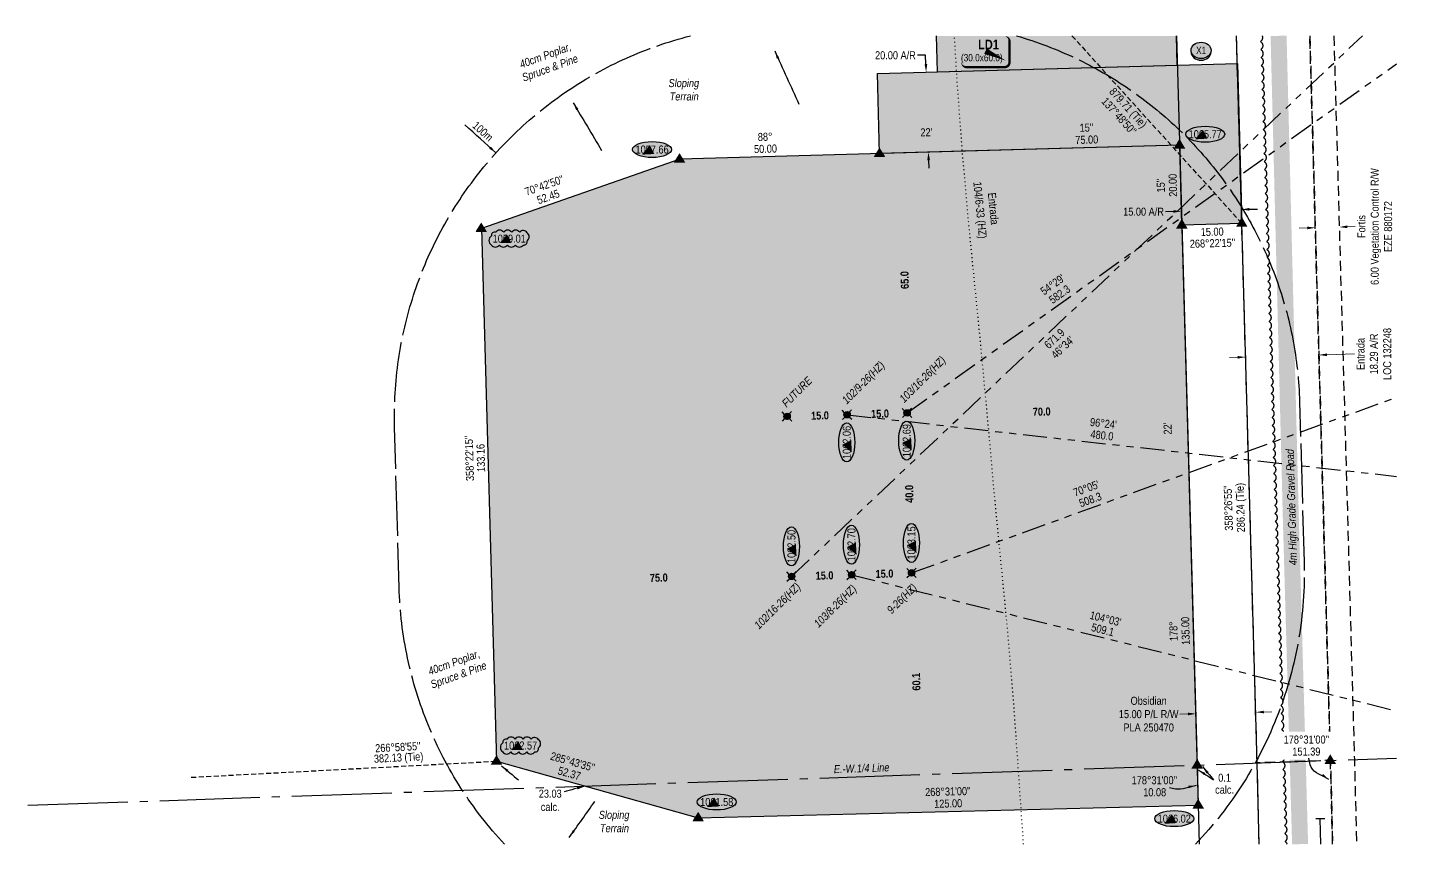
# Model space of a CAD drawing. Extents: x 634445 to 652632, y 5817173 to 5838663.
# Drawn here: x 643520 to 645259, y 5835315 to 5836345 of the extents above; entities that cross this region are included whole.
import ezdxf
from ezdxf.enums import TextEntityAlignment as Align

# ---------------------------------------------------------------- set-up
doc = ezdxf.new("R2010")
doc.units = 0
doc.header["$LTSCALE"] = 5
doc.header["$PDSIZE"] = 0.5
for name, pattern in [('0', [1, 1, 0]), ('foc-ACCESSROAD', [3.75, 2.5, -1.25]), ('foc-BUFFER', [16.75, 15, -1.75]), ('foc-DOT', [1, 0.2, -0.8]), ('foc-DRILLPATH', [14.75, 6, -1.75, 1.75, -1.75, 1.75, -1.75]), ('foc-FLOWLINE', [3.75, 2.5, -1.25]), ('foc-QUARTERLINE', [33, 25, -3, 2, -3]), ('foc-TIELINE', [1.875, 1.25, -0.625])]:
    doc.linetypes.add(name, pattern=pattern)
doc.layers.get('Defpoints').update_dxf_attribs({"color": 9})
for name, color, linetype in [('AS-DRILL', 8, 'foc-DOT'), ('AS-POWER-EXISTING-ANC', 72, 'Continuous'), ('AS-ROADS', 254, 'Continuous'), ('AS-SYMBOL', 7, 'Continuous'), ('AUX-BUFFER', 7, 'foc-BUFFER'), ('C-RW', 13, 'Continuous'), ('C-WS-S', 8, 'Continuous'), ('F-AR', 190, 'foc-ACCESSROAD'), ('F-EZE', 190, 'foc-FLOWLINE'), ('F-WS', 190, 'foc-ACCESSROAD'), ('L-BD', 7, 'Continuous'), ('L-BD1', 253, 'Continuous'), ('L-MON', 1, 'Continuous'), ('L-SECQ', 8, 'foc-QUARTERLINE'), ('L-TIE', 7, 'foc-TIELINE'), ('L-TIE-T', 7, 'Continuous'), ('P-CROSSINGS', 250, 'Continuous'), ('P-ELEVATION', 7, 'Continuous'), ('P-PDRILLPATH', 12, 'foc-DRILLPATH'), ('P-PROPOSED', 10, 'Continuous'), ('P-PROPOSED-H', 21, 'Continuous'), ('P-TEMP-BLOCKS', 250, 'Continuous'), ('P-TEMP-H', 41, 'Continuous'), ('P-TEMP_LOG DECK', 46, 'Continuous'), ('P-TXT', 4, 'Continuous'), ('T-BUSH', 110, '0'), ('T-BUSH-T', 110, 'Continuous'), ('T-SLOPE', 48, 'Continuous')]:
    doc.layers.add(name, color=color, linetype=linetype)
for name, color, linetype, lineweight in [('C-RW-T', 13, 'Continuous', 9), ('F-AR-T', 190, 'Continuous', 9), ('F-EZE-T', 190, 'Continuous', 9), ('T-TEXT', 48, 'Continuous', 18)]:
    doc.layers.add(name, color=color, linetype=linetype, lineweight=lineweight)
doc.styles.add('100L', font='ARIALN.TTF', dxfattribs={"height": 11})
doc.styles.add('80', font='ARIALN.TTF', dxfattribs={"height": 10})
doc.styles.add('80CG', font='ARIALN.TTF', dxfattribs={"height": 10})
doc.styles.add('80L', font='ARIALN.TTF', dxfattribs={"height": 10})
doc.styles.add('80LS', font='ARIALNI.TTF', dxfattribs={"height": 10})
doc.styles.add('BOLD', font='ARIALNB.TTF')
doc.styles.add('Crossing', font='ARIALN.TTF', dxfattribs={"height": 10})
doc.dimstyles.new('CG2011', dxfattribs={"dimscale": 5, "dimtxt": 9, "dimasz": 2, "dimexe": 0.2, "dimexo": 0.0625, "dimgap": 0.5, "dimtad": 0, "dimtih": 1, "dimtoh": 1, "dimzin": 0, "dimdsep": 46, "dimtxsty": '80CG', "dimcen": 0.1, "dimse1": 1, "dimse2": 1, "dimclrd": 256, "dimclrt": 256, "dimaunit": 1, "dimadec": 4, "dimazin": 0, "dimtfac": 0.06, "dimtofl": 0, "dimtmove": 0, "dimatfit": 1, "dimfxl": 0.2, "dimtolj": 1, "dimtzin": 0, "dimlwd": -1, "dimarcsym": 0})
doc.dimstyles.new('Compass 5 000', dxfattribs={"dimscale": 5, "dimtxt": 9, "dimasz": 2, "dimexe": 0.2, "dimexo": 0.0625, "dimgap": 0.5, "dimtad": 0, "dimtih": 1, "dimtoh": 1, "dimzin": 0, "dimdsep": 46, "dimtxsty": '80CG', "dimcen": 0.1, "dimse1": 1, "dimse2": 1, "dimclrd": 256, "dimclrt": 256, "dimaunit": 1, "dimadec": 4, "dimazin": 0, "dimtfac": 0.06, "dimtofl": 0, "dimtmove": 0, "dimatfit": 1, "dimfxl": 0.2, "dimtolj": 1, "dimtzin": 0, "dimlwd": -1, "dimarcsym": 0})

# ---------------------------------------------------------------- blocks, each defined once
blk = doc.blocks.new('*U525')
at = {"color": 210}
blk.add_line((1.099764627740344, 0.0227544187168793), (-1.099764627740344, -0.0227544187168793), dxfattribs=at)
at = {"layer": 'AS-SYMBOL', "color": 210, "flags": 128}
blk.add_lwpolyline([(0.1305710197504671, -6.310747407624667), (0, 0)], dxfattribs=at)
blk = doc.blocks.new('STRIA')
blk.add_hatch(color=255).paths.add_polyline_path([(-0.0414550714867801, 1.521379340009161), (-1.474693147280959, -0.867350786313807), (1.391783004306489, -0.867350786313807)])
blk = doc.blocks.new('STRIAA')
blk.add_blockref('STRIA', (0, 0))
blk = doc.blocks.new('STRIB')
at = {"color": 1}
blk.add_solid([(-1.121455071486707, -0.6673507863138184), (-0.0414550714867801, 1.132649213686192), (1.038544928513147, -0.6673507863138184)], dxfattribs=at)
blk = doc.blocks.new('STRIBB')
blk.add_blockref('STRIB', (0, 0))
blk = doc.blocks.new('STRICC')
for name in ['STRIAA', 'STRIBB']:
    blk.add_blockref(name, (0, 0))
blk = doc.blocks.new('fdspike')
blk.add_blockref('STRICC', (0, 0))
blk = doc.blocks.new('WC')
at = {"layer": 'L-MON'}
h = blk.add_hatch(color=255, dxfattribs=at)
h.dxf.hatch_style = 1
edge = h.paths.add_edge_path()
edge.add_arc((1e-16, -3.47e-14), 0.9, 0, 360)
at = {"layer": 'L-MON', "color": 240, "flags": 128}
for points in [[(-0.6221317521915455, 0.5029434191984639), (-1.231742929986921, 1.120400313844549)], [(0.5200624085104745, 0.6078939802747209), (1.126191209577769, 1.206321004927269)], [(-1.178786742863962, -1.184577638598091), (-0.5588098224687501, -0.5724784557627332)], [(1.15915571353878, -1.184577638598091), (0.5567817565693919, -0.5744511080601575)]]:
    blk.add_lwpolyline(points, dxfattribs=at)
at = {"layer": 'L-MON', "color": 240}
for radius in [0.8, 0.3730220647719884]:
    blk.add_circle((1e-16, -3.47e-14), radius, dxfattribs=at)
blk = doc.blocks.new('TRIA')
blk.add_hatch(color=255).paths.add_polyline_path([(-0.0414550714867801, 1.521379340009161), (-1.474693147280959, -0.867350786313807), (1.391783004306489, -0.867350786313807)])
blk = doc.blocks.new('TRIAA')
blk.add_blockref('TRIA', (0, 0))
blk = doc.blocks.new('TRIB')
at = {"color": 1}
blk.add_lwpolyline([(-1.121455071486707, -0.6673507863138184), (-0.0414550714867801, 1.132649213686192), (1.038544928513147, -0.6673507863138184)], close=True, dxfattribs=at)
blk = doc.blocks.new('TRIBB')
blk.add_blockref('TRIB', (0, 0))
blk = doc.blocks.new('TRICC')
for name in ['TRIAA', 'TRIBB']:
    blk.add_blockref(name, (0, 0))
blk = doc.blocks.new('plspike')
blk.add_blockref('TRICC', (0, 0))
blk = doc.blocks.new('we')
at = {"layer": 'P-ELEVATION'}
h = blk.add_hatch(color=111, dxfattribs=at)
h.dxf.hatch_style = 1
edge = h.paths.add_edge_path()
edge.add_ellipse((0, 0), major_axis=(-24.375, 0), ratio=0.4102564102564102, start_angle=0, end_angle=360)
at = {"layer": 'P-ELEVATION', "color": 7, "flags": 128}
blk.add_lwpolyline([(0, 0, 12.5, 0, 0), (-12.42052458118451, -6.430406050246802, 0, 0, 0)], format="xyseb", dxfattribs=at)
at = {"layer": 'P-ELEVATION', "color": 7}
blk.add_ellipse((0, 0), major_axis=(-24.375, 0), ratio=0.4102564102564102, dxfattribs=at)
at = {"layer": 'P-ELEVATION', "style": '80'}
blk.add_attdef('ELEVATION', text='', height=10, dxfattribs=at).set_placement((0, 0), align=Align.MIDDLE_CENTER)
blk = doc.blocks.new('*D527')
at = {"layer": 'Defpoints', "color": 0, "transparency": 16777216}
for p in [(645126.9596995735, 5836131.414943555), (645156.9228129529, 5836132.266470668), (645157.9557798773, 5836095.918943247)]:
    blk.add_point(p, dxfattribs=at)
at = {"layer": 'F-EZE-T', "transparency": 16777216}
for p, q in [((645117.9967023022, 5836094.783339028), (645108.0007381069, 5836094.499261922)), ((645167.9517440728, 5836096.203020353), (645177.9477082682, 5836096.487097458))]:
    blk.add_line(p, q, dxfattribs=at)
for points in [[(645117.949356118, 5836096.449333061), (645118.0440484866, 5836093.117344996), (645127.9926664978, 5836095.067416134)], [(645167.9043978885, 5836097.869014386), (645167.9990902571, 5836094.537026321), (645157.9557798773, 5836095.918943247)]]:
    blk.add_solid(points, dxfattribs=at)
at = {"layer": 'F-EZE-T', "transparency": 16777216, "insert": (645202.3186171057, 5836096.487097458), "char_height": 10, "attachment_point": 5, "rotation": 90, "style": '80CG'}
blk.add_mtext('\\A1;Fortis\\P6.00 Vegetation Control R/W\\PEZE 880172', dxfattribs=at)
blk = doc.blocks.new('*D528')
at = {"layer": 'Defpoints', "color": 0, "transparency": 16777216}
for p in [(645132.5179875367, 5835936.077525233), (645132.6359268811, 5835931.927969248), (645041.0567651573, 5835929.325091655)]:
    blk.add_point(p, dxfattribs=at)
at = {"layer": 'F-AR-T', "transparency": 16777216}
for p, q in [((645030.9428624633, 5835933.19054077), (645020.9468991137, 5835932.906433899)), ((645142.5139508863, 5835936.361632103), (645176.7911128709, 5835937.335863087))]:
    blk.add_line(p, q, dxfattribs=at)
for points in [[(645030.8955113182, 5835934.856534662), (645030.9902136084, 5835931.524546877), (645040.9388258129, 5835933.47464764)], [(645142.4665997413, 5835938.027625995), (645142.5613020314, 5835934.695638211), (645132.5179875367, 5835936.077525233)]]:
    blk.add_solid(points, dxfattribs=at)
at = {"layer": 'F-AR-T', "transparency": 16777216, "insert": (645201.2268521223, 5835937.335863087), "char_height": 10, "attachment_point": 5, "rotation": 90, "style": '80CG'}
blk.add_mtext('\\A1;Entrada\\P18.29 A/R\\PLOC 132248', dxfattribs=at)
blk = doc.blocks.new('*D529')
at = {"layer": 'C-RW-T', "transparency": 16777216}
for p, q in [((644968.9489145147, 5835487.651645688), (644958.9522683363, 5835487.392676227)), ((645063.7276096768, 5835490.106947922), (645073.7242558553, 5835490.365917385))]:
    blk.add_line(p, q, dxfattribs=at)
for points in [[(644968.9057529378, 5835489.317753385), (644968.9920760918, 5835485.985537992), (644978.9455606933, 5835487.910615151)], [(645063.6844480998, 5835491.773055619), (645063.7707712539, 5835488.440840226), (645053.7309634984, 5835489.847978461)]]:
    blk.add_solid(points, dxfattribs=at)
at = {"layer": 'Defpoints', "color": 0, "transparency": 16777216}
for p in [(644978.9455606933, 5835487.910615151), (645057.5951236676, 5835340.685055172), (644982.8097208625, 5835338.747691862)]:
    blk.add_point(p, dxfattribs=at)
at = {"layer": 'C-RW-T', "transparency": 16777216, "insert": (644919.866320178, 5835487.392676228), "char_height": 10, "attachment_point": 5, "style": '80CG'}
blk.add_mtext('\\A1;Obsidian\\P15.00 P/L R/W\\PPLA 250470', dxfattribs=at)
blk = doc.blocks.new('*D530')
at = {"layer": 'Defpoints', "color": 0, "transparency": 16777216}
for p in [(644757.1449882626, 5836292.628376542), (644759.9789499963, 5836192.69802115), (644644.7527622954, 5836189.430279277)]:
    blk.add_point(p, dxfattribs=at)
at = {"layer": 'P-TXT', "transparency": 16777216}
for p, q in [((644641.3214382881, 5836310.424653842), (644631.321438288, 5836310.424653841)), ((644641.6353208524, 5836299.356615825), (644641.3214382881, 5836310.424653842)), ((644645.0362420046, 5836179.434298122), (644645.3197217138, 5836169.438316967))]:
    blk.add_line(p, q, dxfattribs=at)
for points in [[(644643.3013177116, 5836299.403862443), (644639.9693239932, 5836299.309369206), (644641.9188005616, 5836289.360634669)], [(644646.7022388638, 5836179.48154474), (644643.3702451454, 5836179.387051504), (644644.7527622954, 5836189.430279277)]]:
    blk.add_solid(points, dxfattribs=at)
at = {"layer": 'P-TXT', "transparency": 16777216, "insert": (644603.586104045, 5836310.424653842), "char_height": 10, "attachment_point": 5, "style": '80CG'}
blk.add_mtext('\\A1;20.00 A/R', dxfattribs=at)
blk = doc.blocks.new('xing2')
h = blk.add_hatch(color=50)
h.dxf.hatch_style = 1
edge = h.paths.add_edge_path()
edge.add_ellipse((0, 0), major_axis=(-12.5, 0), ratio=0.8162973455633619, start_angle=0, end_angle=360)
h = blk.add_hatch(color=250)
h.dxf.hatch_style = 1
edge = h.paths.add_edge_path()
edge.add_ellipse((0, -2.047489049626165), major_axis=(-12.5, 0), ratio=0.8162973455633619, start_angle=0, end_angle=180)
edge.add_line((12.5, -2.047489049626165), (12.5, 0))
edge.add_ellipse((0, 0), major_axis=(-12.5, 0), ratio=0.8162973455633619, start_angle=0, end_angle=180, ccw=False)
edge.add_line((-12.5, 0), (-12.5, -2.047489049626165))
at = {"color": 250}
blk.add_ellipse((0, 0), major_axis=(-12.5, 0), ratio=0.8162973455633619, dxfattribs=at)
blk.add_ellipse((0, -2.047489049626165), major_axis=(-12.5, 0), ratio=0.8162973455633619, start_param=0, end_param=3.141592653589793, dxfattribs=at)
at = {"color": 250, "style": 'Crossing'}
blk.add_attdef('CROSSING', text='', height=9, dxfattribs=at).set_placement((0.08916442567715421, 0.0199513138486509), align=Align.MIDDLE_CENTER)
at = {"color": 250, "style": 'Crossing', "flags": 1}
for tag, p in [('OWNER', (0.08916442567715421, -12.49201765665748)), ('DESCRIPTION', (0.08916442567715421, -25.770021277247)), ('LOCATION', (0.08916442567715421, -39.30337514164421)), ('DWG_REF', (0.08916442567715421, -52.83672900604233))]:
    blk.add_attdef(tag, text='', height=9, dxfattribs=at).set_placement(p, align=Align.MIDDLE_CENTER)
blk = doc.blocks.new('*D537')
at = {"layer": 'Defpoints', "color": 0, "transparency": 16777216}
for p in [(644960.7510784746, 5836115.634216558), (644960.7856834918, 5836114.417069242), (645035.7337859884, 5836116.547937332)]:
    blk.add_point(p, dxfattribs=at)
at = {"layer": 'P-TXT', "transparency": 16777216}
for p, q in [((644950.7551177053, 5836115.350018919), (644940.7591569347, 5836115.065821279)), ((645045.6951417404, 5836118.049282287), (645055.6911025099, 5836118.333479926))]:
    blk.add_line(p, q, dxfattribs=at)
for points in [[(644950.707751432, 5836117.016012381), (644950.8024839786, 5836113.684025457), (644960.7510784746, 5836115.634216558)], [(645045.6477754671, 5836119.71527575), (645045.7425080137, 5836116.383288826), (645035.6991809711, 5836117.765084648)]]:
    blk.add_solid(points, dxfattribs=at)
at = {"layer": 'P-TXT', "transparency": 16777216, "insert": (644913.4774379716, 5836115.065821278), "char_height": 10, "attachment_point": 5, "style": '80CG'}
blk.add_mtext('\\A1;15.00 A/R', dxfattribs=at)
blk = doc.blocks.new('*U588')
at = {"true_color": 0xff8aff}
h = blk.add_hatch(color=211, dxfattribs=at)
edge = h.paths.add_edge_path()
edge.add_line((-23.99999999999998, -20), (23.99999999999998, -20))
edge.add_arc((23.99999999999998, -14), 6, 270, 360)
edge.add_line((29.99999999999998, -14), (29.99999999999998, 12.5))
edge.add_arc((23.99999999999998, 12.5), 6, 0, 90)
edge.add_line((23.99999999999998, 18.5), (-23.99999999999998, 18.5))
edge.add_arc((-23.99999999999998, 12.5), 6, 90, 180)
edge.add_line((-29.99999999999998, 12.5), (-29.99999999999998, -14))
edge.add_arc((-23.99999999999998, -14), 6, 180, 270)
at = {"color": 250, "flags": 128}
blk.add_lwpolyline([(-23.99999999999998, -20, 3, 3, 0), (23.99999999999998, -20, 3, 3, 0.414213562373095), (29.99999999999998, -14, 3, 3, 0), (29.99999999999998, 12.5, 3, 0, 0.414213562373095), (23.99999999999998, 18.5, 0, 0, 0), (-23.99999999999998, 18.5, 0, 0, 0.414213562373095), (-29.99999999999998, 12.5, 0, 0, 0), (-29.99999999999998, -14, 0, 3, 0.414213562373095)], format="xyseb", close=True, dxfattribs=at)
at = {"flags": 128}
blk.add_lwpolyline([(25.27293963311909, -11.85339842725016, 0, 7.5, 0), (-3.398394867633905e-15, 4.930380657631324e-32, 0, 0, 0)], format="xyseb", dxfattribs=at)
at = {"color": 250}
for tag, p, height, style in [('TEMP_AREA_W1_001', (-9.212824010914055, 2.244292974654144), 12, 'BOLD'), ('ENTER_TEXT_001', (-30.65586630286495, -12.77706553451505), 9, '80')]:
    blk.add_attdef(tag, p, '', height=height, dxfattribs=dict(at, style=style))
blk = doc.blocks.new('*U577')
at = {"layer": 'P-ELEVATION'}
h = blk.add_hatch(color=111, dxfattribs=at)
h.dxf.hatch_style = 1
edge = h.paths.add_edge_path()
edge.add_arc((-17.35, -4.498962302481988), 6.103872947518012, 215.000000049745, 324.9999999502549)
edge.add_arc((-7.350000000000001, -4.498962302481988), 6.103872947518012, 215.000000049745, 324.9999999502549)
edge.add_arc((2.649999999999997, -4.49896230248199), 6.103872947518009, 215.000000049745, 324.9999999502549)
edge.add_arc((12.65, -4.498962302481988), 6.103872947518014, 215.000000049745, 324.9999999502549)
edge.add_arc((18.14445002031546, -3.704512282166537), 4.323851935097695, 263.4336304121956, 373.4336303127054)
edge.add_arc((18.84896230248199, 2.299999999999989), 6.103872947518012, 305.0000000497451, 414.999999950255)
edge.add_arc((17.45492736117374, 4.39403494130825), 5.692659225855938, 30.69553108923699, 140.6955309897469)
edge.add_arc((8.050000000000013, 4.498962302481985), 6.103872947518018, 35.00000004974505, 144.999999950255)
edge.add_arc((-1.949999999999989, 4.498962302481991), 6.103872947518007, 35.00000004974505, 144.999999950255)
edge.add_arc((-11.94999999999999, 4.498962302481985), 6.103872947518018, 35.00000004974505, 144.999999950255)
edge.add_arc((-18.03952265914172, 3.809439643340282), 4.329879412592375, 75.42607878984403, 185.4260786903539)
edge.add_arc((-18.35881702482946, -2.29999999999999), 6.958415160170545, 125.000000049745, 234.9999999502549)
at = {"color": 240, "flags": 128}
blk.add_lwpolyline([(-22.35, -8, 0.52056705), (-12.35, -8, 0.52056705), (-2.350000000000001, -8, 0.52056705), (7.649999999999995, -8, 0.52056705), (17.65, -8, 0.52056705), (22.35, -2.70000000000001, 0.52056705), (22.35, 7.29999999999999, 0.52056705), (13.05000000000002, 8, 0.52056705), (3.050000000000008, 8, 0.52056705), (-6.949999999999985, 8, 0.52056705), (-16.95, 8, 0.52056705), (-22.35, 3.40000000000002, 0.52056705)], format="xyb", close=True, dxfattribs=at)
at = {"layer": 'P-ELEVATION', "color": 240, "flags": 128}
blk.add_lwpolyline([(0, 0, 12.5, 0, 0), (-11.05051911358714, -5.526311665869798, 0, 0, 0)], format="xyseb", dxfattribs=at)
at = {"layer": 'P-ELEVATION', "color": 240, "style": '80'}
blk.add_attdef('ELEVATION', text='', height=10, dxfattribs=at).set_placement((0, 0), align=Align.MIDDLE_CENTER)

msp = doc.modelspace()

# ---------------------------------------------------------------- hatches: boundary and pattern name
at = {"layer": 'P-PROPOSED-H'}
h = msp.add_hatch(color=256, dxfattribs=at)
h.dxf.hatch_style = 1
h.paths.add_polyline_path([(644581.0067776735, 5836287.633208182), (645030.6956438551, 5836300.386100276), (645036.3779217298, 5836100.525796577), (644961.49235382, 5836098.402089191), (644958.6609210124, 5836198.332516296), (644583.8477963895, 5836187.70305293)])
h = msp.add_hatch(color=256, dxfattribs=at)
h.dxf.hatch_style = 1
h.paths.add_polyline_path([(644958.6609210124, 5836198.332516296), (644334.1759210126, 5836180.622516298), (644086.4888355158, 5836094.000698349), (644105.4562821086, 5835428.66529998), (644357.3609210136, 5835357.732516303), (644982.0209210127, 5835373.882516296)])
at = {"layer": 'P-TEMP-H'}
h = msp.add_hatch(color=256, dxfattribs=at)
h.dxf.hatch_style = 1
h.paths.add_polyline_path([(644954.5214324425, 5836334.746863858), (644654.4864328693, 5836334.746863857), (644655.7656012699, 5836289.75332118), (644955.5589339813, 5836298.255270662)])

# ---------------------------------------------------------------- linework, layer by layer
at = {"layer": 'AS-DRILL', "flags": 128}
msp.add_lwpolyline([(644763.6427534735, 5835325.044490658), (644762.713749013, 5835339.027083496), (644762.0158766918, 5835348.810066978), (644756.1541236379, 5835432.970800182), (644752.8619879921, 5835480.342745922), (644749.6086759858, 5835523.163585383), (644745.255532639, 5835575.805283089), (644736.3186041861, 5835668.976560247), (644733.4691537191, 5835696.853197329), (644727.0733574043, 5835764.03975365), (644723.1232879139, 5835808.390055646), (644718.7039115165, 5835858.27911486), (644709.9135672491, 5835951.554485572), (644706.8747620954, 5835982.376369555), (644705.426858133, 5835997.089026119), (644695.9017821515, 5836093.143903482), (644695.4665832678, 5836097.582777336), (644687.2681206008, 5836189.475786222), (644681.3297713221, 5836269.582292749), (644680.2433115158, 5836285.557134988), (644677.3434770931, 5836334.746863858)], dxfattribs=at)
at = {"layer": 'AS-ROADS', "const_width": 19.9942368, "flags": 128}
msp.add_lwpolyline([(645082.1385335075, 5836334.746863858), (645097.4702189887, 5835731.73892923), (645109.0278218879, 5835325.044490658)], dxfattribs=at)
at = {"layer": 'AUX-BUFFER', "color": 251, "linetype": 'foc-BUFFER', "flags": 128}
msp.add_lwpolyline([(644115.2279131276, 5835325.044490658, -0.1825206588964238), (643983.6965797814, 5835645.625105283), (643978.0415797835, 5835845.540105328, -0.3510158400137065), (644347.5356458296, 5836334.746863858, -0.3510158400137065)], format="xyb", dxfattribs=at)
at = {"layer": 'C-RW', "flags": 128}
for points in [[(644954.5214324433, 5836334.746863858), (644980.4137461738, 5835424.047704062), (644982.9781659591, 5835325.044490658)], [(645057.9817024437, 5835325.044490658), (645055.3645410183, 5835426.083875263), (645029.5301181796, 5836334.746863858)]]:
    msp.add_lwpolyline(points, dxfattribs=at)
at = {"layer": 'F-AR', "flags": 128}
msp.add_lwpolyline([(645121.1787192541, 5836334.746863858), (645146.9080119431, 5835429.781580905), (645055.3490597152, 5835426.628392724), (645029.5557490126, 5836334.746863858)], dxfattribs=at)
at = {"layer": 'F-EZE', "flags": 128}
for points in [[(645149.6252075457, 5835325.044490658), (645146.9102189643, 5835429.703929439), (645121.1869437525, 5836334.746863858)], [(645151.1684861659, 5836334.746863858), (645176.8602189628, 5835430.718929439), (645179.5001003242, 5835325.044490658)]]:
    msp.add_lwpolyline(points, dxfattribs=at)
at = {"layer": 'F-WS', "flags": 128}
msp.add_lwpolyline([(645058.0042103562, 5835325.044490658), (645055.3472346853, 5835426.628337184), (645146.9080119431, 5835429.781580905), (645149.6250415618, 5835325.044490658)], dxfattribs=at)
at = {"layer": 'L-SECQ'}
msp.add_line((643519.9226384462, 5835373.666124652), (645229.4187356462, 5835432.421853325), dxfattribs=at)
at = {"layer": 'L-TIE'}
for p, q in [((644824.1029697834, 5836334.746863858), (645036.3779217298, 5836100.525796577)), ((643723.9400694782, 5835408.583025865), (644105.4562821086, 5835428.66529998))]:
    msp.add_line(p, q, dxfattribs=at)
at = {"layer": 'P-PDRILLPATH'}
for points in [[(644618.175921012, 5835863.747516347), (645229.4187356461, 5836299.846760061)], [(644623.7809210072, 5835663.852516298), (645229.4187356462, 5835883.241714095)], [(644548.8809210088, 5835661.602516294), (645229.4187356462, 5835491.377773514)]]:
    msp.add_lwpolyline(points, dxfattribs=at)
at = {"layer": 'P-PROPOSED', "flags": 128}
for points in [[(644581.0067776735, 5836287.633208182), (645030.6956438551, 5836300.386100276), (645036.3779217298, 5836100.525796577), (644961.49235382, 5836098.402089191), (644958.6609210124, 5836198.332516296), (644583.8477963895, 5836187.70305293)], [(644958.6609210124, 5836198.332516296), (644334.1759210126, 5836180.622516298), (644086.4888355158, 5836094.000698349), (644105.4562821086, 5835428.66529998), (644357.3609210136, 5835357.732516303), (644982.0209210127, 5835373.882516296)]]:
    msp.add_lwpolyline(points, close=True, dxfattribs=at)
at = {"layer": 'P-TEMP_LOG DECK'}
msp.add_lwpolyline([(644654.4864328695, 5836334.746863858), (644655.7656012699, 5836289.75332118), (644955.5589339813, 5836298.255270662), (644954.5214324426, 5836334.746863858)], dxfattribs=at)
at = {"layer": 'T-BUSH', "flags": 128}
msp.add_lwpolyline([(645061.6267463529, 5836334.746863858, -0.3373587337765053), (645059.5936415006, 5836327.638963708, -0.52056705), (645059.8994768505, 5836317.646589743, -0.52056705), (645060.2053122018, 5836307.654215788, -0.52056705), (645060.5111475507, 5836297.661841818, -0.52056705), (645060.8169829006, 5836287.669467862, -0.52056705), (645061.1228182517, 5836277.677093891, -0.52056705), (645061.4286536006, 5836267.684719927, -0.52056705), (645061.7344889506, 5836257.692345964, -0.52056705), (645062.0403243017, 5836247.699972001, -0.52056705), (645062.3461596506, 5836237.707598045, -0.52056705), (645062.6519950005, 5836227.715224075, -0.52056705), (645062.9578303517, 5836217.722850119, -0.52056705), (645063.2636657016, 5836207.730476148, -0.52056705), (645063.5695010505, 5836197.738102184, -0.52056705), (645063.8753364006, 5836187.745728228, -0.52056705), (645064.1811717516, 5836177.753354259, -0.52056705), (645064.4870071005, 5836167.760980302, -0.52056705), (645064.7928424504, 5836157.768606332, -0.52056705), (645065.0986778016, 5836147.776232367, -0.52056705), (645065.4045131505, 5836137.783858412, -0.52056705), (645065.7103485004, 5836127.791484442, -0.52056705), (645066.0161838515, 5836117.799110485, -0.52056705), (645066.3220192004, 5836107.806736516, -0.52056705), (645066.6278545505, 5836097.814362551, -0.52056705), (645066.9336899016, 5836087.821988588, -0.52056705), (645067.2395252505, 5836077.829614624, -0.52056705), (645067.5453606005, 5836067.837240669, -0.52056705), (645067.8511959508, 5836057.844866699, -0.52056705), (645068.1570313015, 5836047.852492743, -0.52056705), (645068.4628666504, 5836037.860118773, -0.52056705), (645068.7687020004, 5836027.867744808, -0.52056705), (645069.0745373515, 5836017.875370853, -0.52056705), (645069.3803727004, 5836007.882996882, -0.52056705), (645069.6862080503, 5835997.890622926, -0.52056705), (645069.9920434015, 5835987.898248956, -0.52056705), (645070.2978787504, 5835977.905874992, -0.52056705), (645070.6037141003, 5835967.913501036, -0.52056705), (645070.9095494514, 5835957.921127065, -0.52056705), (645071.2153848003, 5835947.92875311, -0.52056705), (645071.5212201503, 5835937.936379139, -0.52056705), (645071.8270555014, 5835927.944005175, -0.52056705), (645072.1328908514, 5835917.951631212, -0.52056705), (645072.4387262003, 5835907.959257249, -0.52056705), (645072.7445615503, 5835897.966883293, -0.52056705), (645073.0503969014, 5835887.974509323, -0.52056705), (645073.3562322503, 5835877.982135367, -0.52056705), (645073.6620676003, 5835867.989761396, -0.52056705), (645073.9679029514, 5835857.997387432, -0.52056705), (645074.2737383003, 5835848.005013477, -0.52056705), (645074.5795736503, 5835838.012639507, -0.52056705), (645074.8854090014, 5835828.02026555, -0.52056705), (645075.1912443503, 5835818.02789158, -0.52056705), (645075.4970797002, 5835808.035517615, -0.52056705), (645075.8029150513, 5835798.043143652, -0.52056705), (645076.1087504002, 5835788.050769689, -0.52056705), (645076.4145857502, 5835778.058395734, -0.52056705), (645076.7204211013, 5835768.066021764, -0.52056705), (645077.0262564513, 5835758.073647799, -0.52056705), (645077.3320918002, 5835748.081273836, -0.52056705), (645077.6379271501, 5835738.088899872, -0.52056705), (645077.9437625012, 5835728.096525917, -0.52056705), (645078.2495978501, 5835718.104151946, -0.52056705), (645078.5554332001, 5835708.111777991, -0.52056705), (645078.8612685512, 5835698.119404021, -0.52056705), (645079.1671039001, 5835688.127030056, -0.52056705), (645079.4729392502, 5835678.134656101, -0.52056705), (645079.7787746013, 5835668.14228213, -0.52056705), (645080.0846099502, 5835658.149908174, -0.52056705), (645080.3904453001, 5835648.157534204, -0.52056705), (645080.6962806513, 5835638.16516024, -0.52056705), (645081.0021160011, 5835628.172786277, -0.52056705), (645081.3079513501, 5835618.180412313, -0.52056705), (645081.6137867002, 5835608.188038358, -0.52056705), (645081.9196220512, 5835598.195664387, -0.52056705), (645082.2254574001, 5835588.203290422, -0.52056705), (645082.53129275, 5835578.21091646, -0.52056705), (645082.8371281011, 5835568.218542497, -0.52056705), (645083.14296345, 5835558.226168541, -0.52056705), (645083.4487988, 5835548.233794571, -0.52056705), (645083.7546341511, 5835538.241420615, -0.52056705), (645084.0604695, 5835528.249046644, -0.52056705), (645084.36630485, 5835518.256672679, -0.52056705), (645084.6721402011, 5835508.264298725, -0.52056705), (645084.97797555, 5835498.271924755, -0.52056705), (645085.2838109, 5835488.279550798, -0.52056705), (645085.589646251, 5835478.287176828, -0.52056705), (645085.8954816011, 5835468.294802863, -0.52056705), (645086.20131695, 5835458.3024289, -0.52056705), (645086.5071523001, 5835448.310054937, -0.52056705), (645086.8129876511, 5835438.317680982, -0.52056705), (645087.118823, 5835428.325307012, -0.52056705), (645087.42465835, 5835418.332933047, -0.52056705), (645087.7304937011, 5835408.340559084, -0.52056705), (645088.03632905, 5835398.34818512, -0.52056705), (645088.3421643999, 5835388.355811165, -0.52056705), (645088.647999751, 5835378.363437195, -0.52056705), (645088.9538350999, 5835368.371063239, -0.52056705), (645089.2596704499, 5835358.378689269, -0.52056705), (645089.565505801, 5835348.386315304, -0.52056705), (645089.8713411499, 5835338.393941348, -0.52056705), (645090.1771764999, 5835328.401567378, -0.1768882947473013), (645092.6786187518, 5835325.044490658, -0.1768882947473013)], format="xyb", dxfattribs=at)

# ---------------------------------------------------------------- block references
at = {"xscale": 0.99970532, "yscale": 0.99970532, "zscale": 0.99970532}
for p, values in [((644121.1991274847, 5836081.4286429), {'ELEVATION': '1059.01'}), ((644135.3977086855, 5835448.251716207), {'ELEVATION': '1062.57'})]:
    msp.add_blockref('*U577', p, dxfattribs=at).add_auto_attribs(values)
at = {"layer": 'AS-POWER-EXISTING-ANC', "xscale": 4.998526600000009, "yscale": 4.998526600000009, "zscale": 4.998526600000009}
msp.add_blockref('*U525', (645134.2252189578, 5835356.588929441), dxfattribs=at)
at = {"layer": 'L-MON', "color": 5, "xscale": 4.998526600000009, "yscale": 4.998526600000009, "zscale": 4.998526600000009}
for p in [(644583.8477963895, 5836187.70305293), (644961.49235382, 5836098.402089191), (645036.3779217298, 5836100.525796577)]:
    msp.add_blockref('plspike', p, dxfattribs=at)
at = {"layer": 'L-MON', "color": 2, "xscale": 4.998526600000009, "yscale": 4.998526600000009, "zscale": 4.998526600000009}
for p in [(644958.6609210124, 5836198.332516296), (644334.1759210126, 5836180.622516298), (644086.4888355158, 5836094.000698349), (644105.4562821086, 5835428.66529998), (644980.6045719095, 5835423.870059881), (644982.0209210127, 5835373.882516296), (644357.3609210136, 5835357.732516303)]:
    msp.add_blockref('plspike', p, dxfattribs=at)
at = {"layer": 'L-MON', "xscale": 4.998526600000009, "yscale": 4.998526600000009, "zscale": 4.998526600000009}
for p in [(644468.2809210074, 5835859.407516357), (644543.1859210139, 5835861.44251635), (644618.175921012, 5835863.747516347), (644473.9359210061, 5835659.4925163), (644548.8809210138, 5835661.602516295), (644623.7809210072, 5835663.852516298)]:
    msp.add_blockref('WC', p, dxfattribs=at)
at = {"layer": 'P-CROSSINGS', "color": 6}
msp.add_blockref('xing2', (644985.3352217136, 5836316.604631095), dxfattribs=at).add_auto_attribs({'CROSSING': 'X1'})
at = {"layer": 'P-ELEVATION'}
for p, values in [((644990.4966307392, 5836211.896154657), {'ELEVATION': '1065.77'}), ((644299.6472164197, 5836192.752282389), {'ELEVATION': '1057.66'}), ((644380.36505497, 5835377.736724405), {'ELEVATION': '1061.58'}), ((644951.8444657981, 5835356.918830137), {'ELEVATION': '1066.02'})]:
    msp.add_blockref('we', p, dxfattribs=at).add_auto_attribs(values)
at = {"layer": 'P-ELEVATION', "rotation": 90}
for p, values in [((644542.7375880565, 5835826.843960661), {'ELEVATION': '1062.06'}), ((644617.6375880499, 5835829.093960663), {'ELEVATION': '1062.69'}), ((644548.6362198474, 5835699.054763256), {'ELEVATION': '1062.70'}), ((644623.5362198408, 5835701.304763266), {'ELEVATION': '1063.15'}), ((644473.6912198405, 5835696.944763261), {'ELEVATION': '1062.50'})]:
    msp.add_blockref('we', p, dxfattribs=at).add_auto_attribs(values)
at = {"layer": 'P-TEMP-BLOCKS', "xscale": 0.99970532, "yscale": 0.99970532, "zscale": 0.99970532}
msp.add_blockref('*U588', (644716.0558036143, 5836315.708598955), dxfattribs=at).add_auto_attribs({'TEMP_AREA_W1_001': 'LD1', 'ENTER_TEXT_001': '(30.0x60.0)'})

# ---------------------------------------------------------------- texts
at = {"layer": 'AUX-BUFFER', "insert": (644081.0178336015, 5836228.738163914), "char_height": 10.00000000000007, "attachment_point": 1, "rotation": 317.8573445067517, "style": '80L'}
msp.add_mtext_dynamic_manual_height_columns('100m', width=6.844891953239522, gutter_width=44.9867394, heights=[0], dxfattribs=at)
at = {"layer": 'C-WS-S', "insert": (644727.3515756946, 5836155.272222771), "char_height": 10.00000000000007, "attachment_point": 1, "rotation": 275.6630992975397, "style": '80L'}
msp.add_mtext_dynamic_manual_height_columns('\\pi16.00858;Entrada\\P\\pi0.67434;104/6-33 (HZ)', width=70.72793624194897, gutter_width=49.99971091648371, heights=[0], dxfattribs=at)
at = {"layer": 'L-BD', "color": 5, "style": '80L'}
for s, rotation, p in [("54°29'", 35.50649999999794, (644799.8892174701, 5836024.094855925)), ('582.3', 35.50649999999794, (644808.5985712741, 5836011.887703518)), ("70°05'", 19.9126999999984, (644841.8621037136, 5835769.433195378)), ('508.3', 19.9126999999984, (644846.9694078619, 5835755.334157897))]:
    msp.add_text(s, height=9.997053200000012, rotation=rotation, dxfattribs=at).set_placement(p, align=Align.MIDDLE)
at = {"layer": 'L-BD', "style": '80L'}
for s, rotation, p in [('671.9', 43.44530008321652, (644802.138007167, 5835956.58064672)), ("46°34'", 43.44530008321652, (644812.4499008737, 5835945.693394464)), ("96°24'", 353.6030203393564, (644863.2523110083, 5835850.707843298)), ('480.0', 353.6030203393564, (644861.5815656575, 5835835.805627906)), ("104°03'", 345.9566046137929, (644866.0078595385, 5835606.753197219)), ('509.1', 345.9566046137929, (644862.5510196697, 5835592.933171935))]:
    msp.add_text(s, height=9.997053200000005, rotation=rotation, dxfattribs=at).set_placement(p, align=Align.MIDDLE)
at = {"layer": 'L-BD', "color": 3, "char_height": 9.997110999999988, "attachment_point": 1, "style": '80L'}
for s, width, insert, rotation in [('{\\fArial Narrow|b1|i0|c0|p34;65.0}', 40.51669483729039, (644610.4383259257, 5836018.408724285), 91.60305555555556), ('{\\fArial Narrow|b1|i0|c0|p34;15.0}', 21.83955328137536, (644498.0179305251, 5835865.157408105), 1.6146481823076908), ('{\\fArial Narrow|b1|i0|c0|p34;70.0}', 40.51669483729039, (644774.9454811214, 5835870.02026477), 1.6146481823076908), ('{\\fArial Narrow|b1|i0|c0|p34;40.0}', 40.51669483729039, (644616.1975189158, 5835751.327548287), 91.60305555555556), ('{\\fArial Narrow|b1|i0|c0|p34;75.0}', 40.51669483729039, (644296.7173146557, 5835662.585635469), 1.6146481823076908), ('{\\fArial Narrow|b1|i0|c0|p34;15.0}', 21.83955328137536, (644503.712930525, 5835665.31740805), 1.6146481823076908), ('{\\fArial Narrow|b1|i0|c0|p34;60.1}', 40.51669483729039, (644624.9042514317, 5835516.700494048), 91.60305555555556)]:
    msp.add_mtext_dynamic_manual_height_columns(s, width=width, gutter_width=49.99971091648371, heights=[0], dxfattribs=dict(at, insert=insert, rotation=rotation))
at = {"layer": 'L-BD', "color": 3, "char_height": 9.997110999999988, "attachment_point": 1, "rotation": 1.6146481823076908, "style": '80L', "bg_fill": 1, "box_fill_scale": 1.15, "bg_fill_color": 21, "bg_fill_transparency": 0}
for insert in [(644573.0079305249, 5835867.462408096), (644578.6129305183, 5835667.567408047)]:
    msp.add_mtext_dynamic_manual_height_columns('{\\fArial Narrow|b1|i0|c0|p34;15.0}', width=21.83955328137536, gutter_width=49.99971091648371, heights=[0], dxfattribs=dict(at, insert=insert))
at = {"layer": 'L-BD1', "color": 6, "style": '80L'}
for s, rotation, p in [('88°', 1.624400000000828, (644440.8489349837, 5836208.650376759)), ("22'", 1.624400000000828, (644642.2482967742, 5836214.361935407)), ('75.00', 1.624400000000828, (644842.5664710035, 5836205.041223536)), ("15''", 1.624400000000828, (644842.1413767433, 5836220.030776846)), ('50.00', 1.624400000000828, (644441.274029245, 5836193.660823449)), ("70°42'50''", 19.27590000000597, (644164.9479205072, 5836147.916560241)), ('20.00', 91.6230000000018, (644950.0835947085, 5836148.084159463)), ('52.45', 19.27590000000597, (644169.8982208099, 5836133.761633875)), ("15''", 91.6230000000018, (644935.0940306463, 5836147.659444542)), ('15.00', 1.624400000000828, (644999.2043641392, 5836089.970559129)), ("268°22'15''", 1.624400000000828, (644999.6082036863, 5836075.730483484)), ("22'", 91.6230000000018, (644943.5002015936, 5835844.170751514)), ("358°22'15''", 91.63299999999931, (644071.4492136302, 5835807.046091163)), ('133.16', 91.63299999999931, (644085.6892291026, 5835807.452046917)), ('178°', 91.6230000000018, (644950.8824361813, 5835591.016726748)), ('135.00', 91.6230000000018, (644965.8720002429, 5835591.441441671)), ("285°43'35''", 344.2735000000041, (644200.3750529962, 5835427.902090937)), ('52.37', 344.2735000000041, (644196.3105738042, 5835413.467846162)), ("268°31'00''", 1.481000000003972, (644669.0449757142, 5835390.791800546)), ('125.00', 1.481000000003972, (644669.4325428933, 5835375.801230002))]:
    msp.add_text(s, height=9.997053200000012, rotation=rotation, dxfattribs=at).set_placement(p, align=Align.MIDDLE)
for s, p in [("178°31'00''", (644927.0046205936, 5835404.89791067)), ('10.08', (644927.3921877728, 5835389.907340127))]:
    msp.add_text(s, height=9.997053200000012, dxfattribs=at).set_placement(p, align=Align.MIDDLE)
at = {"layer": 'L-SECQ', "insert": (644526.4742811392, 5835423.650296645), "char_height": 9.995164100000085, "attachment_point": 1, "rotation": 1.968120614408393, "style": '80L'}
msp.add_mtext_dynamic_manual_height_columns('{\\fArial Narrow|b0|i1|c0|p34;E.-W.1/4 Line }', width=109.944627258035, gutter_width=49.985266, heights=[0], dxfattribs=at)
at = {"layer": 'L-TIE-T', "style": '80L'}
for s, height, rotation, p in [('879.71 (Tie)', 9.997053200000012, 312.1860395172409, (644893.4584434608, 5836244.078641787)), ("137°48'50''", 9.997053200000012, 312.1860395172409, (644882.9027625106, 5836234.512010175)), ("266°58'55''", 9.997053200000009, 3.01315793850111, (643982.095940207, 5835446.229675027)), ('382.13 (Tie)', 9.997053200000009, 3.01315793850111, (643983.0402547121, 5835432.015206661))]:
    msp.add_text(s, height=height, rotation=rotation, dxfattribs=at).set_placement(p, align=Align.MIDDLE)
at = {"layer": 'P-TXT', "char_height": 9.994222834632094, "attachment_point": 1, "rotation": 45, "style": '100L', "bg_fill": 1, "box_fill_scale": 1.15, "bg_fill_color": 21, "bg_fill_transparency": 0}
for s, width, insert in [('{\\fArial Narrow|b0|i1|c0|p34;102/9-26(HZ)}', 73.86225858095935, (644535.8274089893, 5835881.060060795)), ('{\\fArial Narrow|b0|i1|c0|p34;103/16-26(HZ)}', 73.86225858095935, (644607.4833609308, 5835882.929808936)), ('{\\fArial Narrow|b0|i1|c0|p34;FUTURE}', 47.03756572122303, (644460.581800174, 5835877.150918989)), ('{\\fArial Narrow|b0|i1|c0|p34;103/8-26(HZ)}', 73.86225858095935, (644500.652224474, 5835602.034313109)), ('{\\fArial Narrow|b0|i1|c0|p34;9-26(HZ)}', 45.21741524616454, (644591.8425407492, 5835619.065621013)), ('{\\fArial Narrow|b0|i1|c0|p34;102/16-26(HZ)}', 67.49673783989383, (644426.2048534706, 5835599.942753445))]:
    msp.add_mtext_dynamic_manual_height_columns(s, width=width, gutter_width=54.99968200813208, heights=[0], dxfattribs=dict(at, insert=insert))
at = {"layer": 'P-TXT', "insert": (645014.7042093464, 5835400.450936619), "char_height": 10.00000000000008, "width": 22.67844474761271, "attachment_point": 5, "line_spacing_factor": 0.8997347879999946, "style": '80CG'}
msp.add_mtext('\\A1;0.1\\Pcalc.', dxfattribs=at)
at = {"layer": 'P-TXT', "insert": (644172.3886197408, 5835379.73098831), "char_height": 10.00000000000008, "width": 22.67844474761271, "attachment_point": 5, "style": '80CG'}
msp.add_mtext('\\A1;23.03\\Pcalc.', dxfattribs=at)
at = {"layer": 'T-BUSH-T', "char_height": 9.997053200000016, "attachment_point": 2, "rotation": 20.00000000000167, "style": '80LS'}
for insert, width in [((644164.6700313805, 5836315.040454078), 73.52991061640843), ((644050.4377453206, 5835556.881375662), 73.02526856801649)]:
    msp.add_mtext('40cm Poplar, Spruce & Pine', dxfattribs=dict(at, insert=insert, width=width))
at = {"layer": 'T-TEXT', "char_height": 9.997053200000005, "attachment_point": 1, "style": '80L'}
for insert in [(644319.7256841972, 5836280.703351826), (644232.623644972, 5835366.634438692)]:
    msp.add_mtext_dynamic_manual_height_columns('\\pi0.46137;{\\fArial Narrow|b0|i1|c0|p34;Sloping\\P\\pi1.85932;Terrain}', width=38.28553888130969, gutter_width=50, heights=[0], dxfattribs=dict(at, insert=insert))
at = {"layer": 'T-TEXT', "insert": (645093.1606890546, 5835745.83666426), "char_height": 9.997070000000003, "width": 145.7939683466577, "attachment_point": 2, "rotation": 91.62777777777777, "style": '80LS'}
msp.add_mtext('4m High Grade Gravel Road', dxfattribs=at)

# ---------------------------------------------------------------- dimensions: what is measured, and where the dimension line sits
at = {"layer": 'C-RW-T', "color": 4}
dim = msp.add_aligned_dim(p1=(645057.5951236676, 5835340.685055172), p2=(644982.8097208625, 5835338.747691862), distance=-149.21296665435648, text='Obsidian\\P15.00 P/L R/W\\PPLA 250470', dimstyle='Compass 5 000', dxfattribs=at)
dim.commit()
dim.dimension.update_dxf_attribs({"geometry": '*D529', "text_midpoint": (644919.866320178, 5835487.392676228)})
at = {"layer": 'F-AR-T', "color": 4}
dim = msp.add_linear_dim(base=(645132.5179875367, 5835936.077525233), p1=(645041.0567651573, 5835929.325091655), p2=(645132.6359268811, 5835931.927969248), angle=1.6280315254427569, text='Entrada\\P18.29 A/R\\PLOC 132248', dimstyle='Compass 5 000', dxfattribs=at)
dim.commit()
dim.dimension.update_dxf_attribs({"geometry": '*D528', "text_midpoint": (645201.2268521223, 5835937.335863087), "dimtype": 161, "text_rotation": 90})
at = {"layer": 'F-EZE-T', "color": 4}
dim = msp.add_aligned_dim(p1=(645126.9596995736, 5836131.414943555), p2=(645156.9228129528, 5836132.266470668), distance=-36.36220249508005, text='Fortis\\P6.00 Vegetation Control R/W\\PEZE 880172', dimstyle='Compass 5 000', dxfattribs=at)
dim.commit()
dim.dimension.update_dxf_attribs({"geometry": '*D527', "text_midpoint": (645202.3186171057, 5836096.487097458), "text_rotation": 90})
at = {"layer": 'P-TXT'}
for base, p1, p2, angle, text, picture, middle in [((644644.7527622954, 5836189.430279277), (644757.1449882626, 5836292.628376543), (644759.9789499964, 5836192.69802115), 271.6244367092263, '20.00 A/R', '*D530', (644603.586104045, 5836310.424653842)), ((644960.7510784746, 5836115.634216558), (645035.7337859883, 5836116.547937332), (644960.7856834917, 5836114.417069242), 181.62855180576184, '15.00 A/R', '*D537', (644913.4774379716, 5836115.065821278))]:
    dim = msp.add_linear_dim(base=base, p1=p1, p2=p2, angle=angle, text=text, dimstyle='Compass 5 000', dxfattribs=at)
    dim.commit()
    dim.dimension.update_dxf_attribs({"geometry": picture, "text_midpoint": middle, "dimtype": 161})

# ---------------------------------------------------------------- leaders
at = {"layer": 'AUX-BUFFER', "path_type": 1}
msp.add_leader([(644104.6345621932, 5836188.479305618), (644065.9471233318, 5836223.488441338)], dimstyle='CG2011', override={"dimasz": 2, "dimgap": 0.5, "dimtad": 0}, dxfattribs=at)
at = {"layer": 'L-BD', "path_type": 1}
msp.add_leader([(644979.3966511834, 5835398.307173175), (644953.2777530917, 5835393.777043928), (644945.9386061464, 5835395.502847843)], dimstyle='Compass 5 000', override={"dimgap": 0.5, "dimtad": 0}, dxfattribs=at)
at = {"layer": 'P-TXT', "path_type": 1}
for points in [[(644111.5090638861, 5835422.974819858), (644132.6764742716, 5835405.190540302)], [(644981.5388987045, 5835417.983085144), (645000.8406602521, 5835405.545608386)], [(644987.0233493773, 5835421.881963391), (645000.8406602521, 5835405.545608386)], [(644215.8332276038, 5835397.584713187), (644189.6222028107, 5835390.401522115)]]:
    msp.add_leader(points, dimstyle='Compass 5 000', override={"dimgap": 0.5, "dimtad": 0}, dxfattribs=at)
at = {"layer": 'T-SLOPE', "path_type": 1}
for points in [[(644452.7588839874, 5836315.983598367), (644483.0226783233, 5836249.445400651)], [(644201.1365047822, 5836251.173664425), (644236.588473617, 5836191.548436982)], [(644196.2065509326, 5835333.484261349), (644228.1446026679, 5835378.385614484)]]:
    msp.add_leader(points, dimstyle='Compass 5 000', override={"dimgap": 0.5, "dimtad": 0}, dxfattribs=at)

# ---------------------------------------------------------------- next in the draw order: texts
at = {"layer": 'L-TIE-T', "insert": (645014.3802586233, 5835744.838946287), "char_height": 9.997053200000009, "width": 61.15291548397825, "attachment_point": 2, "rotation": 91.63166666666667, "line_spacing_factor": 0.9, "style": '80L', "bg_fill": 3, "box_fill_scale": 1.15, "bg_fill_color": 256, "bg_fill_true_color": 256, "bg_fill_transparency": 0}
msp.add_mtext("358°26'55''\\P286.24 (Tie)", dxfattribs=at)

# ---------------------------------------------------------------- next in the draw order: linework, layer by layer
at = {"layer": 'AUX-BUFFER', "color": 251, "linetype": 'foc-BUFFER', "flags": 128}
msp.add_lwpolyline([(644754.8746094201, 5836334.746863858, -0.3259305595079068), (645108.4186739791, 5835877.493786279), (645114.0236739726, 5835677.598786227, -0.2002828890642783), (644978.373699461, 5835325.044490658)], format="xyb", dxfattribs=at)
at = {"layer": 'P-PDRILLPATH'}
for points in [[(644473.9359210061, 5835659.4925163), (645186.8665065111, 5836334.746863858)], [(644543.1859210131, 5835861.442516378), (645229.4187356462, 5835784.506285451)]]:
    msp.add_lwpolyline(points, dxfattribs=at)

# ---------------------------------------------------------------- next in the draw order: texts
at = {"layer": 'L-BD', "insert": (645116.8574719118, 5835460.701524504), "char_height": 9.997053200000035, "width": 56.75680339941674, "attachment_point": 2, "line_spacing_factor": 0.8999999999999975, "style": '80L', "bg_fill": 2}
msp.add_mtext("178°31'00''\\P151.39", dxfattribs=at)

# ---------------------------------------------------------------- next in the draw order: block references
at = {"layer": 'L-MON', "color": 6, "xscale": 4.998526600000009, "yscale": 4.998526600000009, "zscale": 4.998526600000009}
msp.add_blockref('fdspike', (645146.9102189643, 5835429.703929439), dxfattribs=at)

# ---------------------------------------------------------------- next in the draw order: leaders
at = {"layer": 'L-BD', "path_type": 1}
msp.add_leader([(645144.9637965173, 5835405.690824949), (645122.7321309287, 5835421.290409449), (645119.8941170556, 5835432.635538684)], dimstyle='Compass 5 000', override={"dimgap": 0.5, "dimtad": 0}, dxfattribs=at)

doc.saveas('drawing.dxf')
